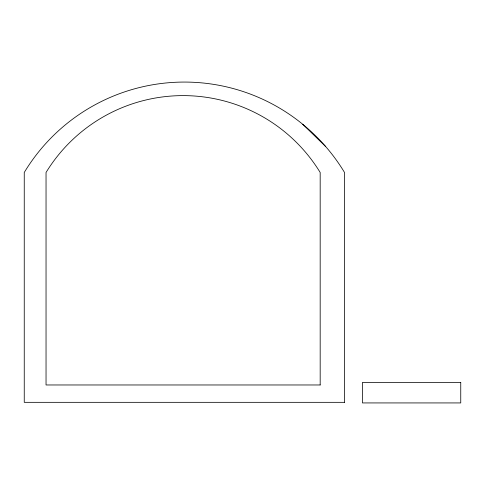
<?xml version="1.0" encoding="UTF-8"?>
<svg xmlns="http://www.w3.org/2000/svg" width="485" height="485" viewBox="0 0 485 485"><rect width="100%" height="100%" fill="white"/><g stroke="black" fill="none" stroke-linecap="round" stroke-linejoin="round"><path stroke-width="0.73" d="M302.743 124.287L325.696 146.585M460.75 382.435L362.428 382.435L362.428 402.932L460.75 402.932L460.75 382.435M320.179 384.969L46.039 384.969L46.039 172.472A160.656 160.656 0 0 1 320.179 172.472L320.179 384.969M344.514 402.332L24.25 402.332L24.25 172.472A187.022 187.022 0 0 1 344.514 172.472L344.514 402.332"/></g></svg>
